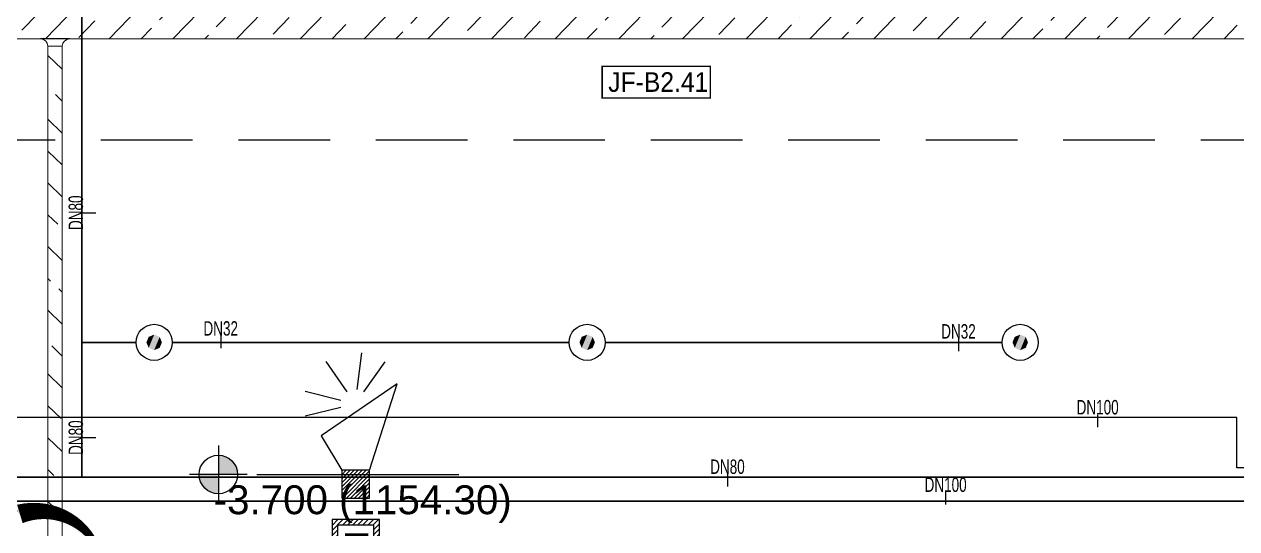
# Model space of a CAD drawing. Header units: millimetres. Extents: x -379292 to 1221486, y 92049 to 447512.
# Drawn here: x -166355 to -157955, y 105128 to 108622 of the extents above; entities that cross this region are included whole.
import ezdxf
from ezdxf.enums import TextEntityAlignment as Align

# ---------------------------------------------------------------- set-up
doc = ezdxf.new("R2010")
doc.units = ezdxf.units.MM
doc.linetypes.add('HIDDEN', pattern=[9.525, 6.35, -3.175])
for name, color, linetype in [('-M-YNGN-BORUID', 7, 'Continuous'), ('-M-YNGN-BORUUZUN', 7, 'Continuous'), ('-M-YNGN-BORUYUK', 7, 'Continuous'), ('-M-YNGN-SPR-YUK', 7, 'Continuous'), ('-M-YNGN-ZON5-CAP-', 7, 'Continuous'), ('-M-YNGN-ZON6-CAP-', 7, 'Continuous'), ('-M-YNGN-ZON6-SPR-', 7, 'Continuous'), ('05_PLAN LEVEL', 2, 'Continuous'), ('05_SYMBOL', 2, 'Continuous'), ('08_FIRE ALARM BUTTON', 4, 'Continuous'), ('08_HORN', 4, 'Continuous'), ('AIRONN ZONLAMA', 4, 'Continuous'), ('E-DIM', 7, 'Continuous')]:
    doc.layers.add(name, color=color, linetype=linetype)
doc.layers.add('-M-YNGN-SPR-CAPCIZGI', color=188, linetype='Continuous', plot=False)
for name, color, linetype, lineweight in [('-M-YNGN-ZON5', 11, 'SP', 30), ('-M-YNGN-ZON6', 2, 'SP', 30), ('08_DEDECTOR', 3, 'Continuous', 9), ('Aironn-Kodlama', 7, 'Continuous', 0), ('E_CT_AYDINLATMA', 3, 'Continuous', 9), ('E_CT_KA', 4, 'Continuous', 9)]:
    doc.layers.add(name, color=color, linetype=linetype, lineweight=lineweight)
doc.styles.add('CIZGI', font='tahoma.ttf', dxfattribs={"width": 0.8, "oblique": 20})
doc.styles.add('HCAD', font='HCAD.SHX', dxfattribs={"width": 0.8, "height": 0.2})
doc.styles.add('PIPESIZE', font='hcad.shx', dxfattribs={"width": 0.8})
doc.styles.add('SPR-NOT', font='romans.shx')
doc.styles.get("Standard").update_dxf_attribs({"font": 'segoeuil.ttf'})
doc.styles.add('YAZI-2.5', font='arial.ttf', dxfattribs={"height": 2.5})
doc.styles.add('YAZI-3', font='arial.ttf', dxfattribs={"height": 3})
doc.linetypes.add('SP', pattern='A,2,-0.1,["SP",CIZGI,S=0.14,R=0.2,X=0,Y=-0.07],-0.255', length=2.355)

# ---------------------------------------------------------------- blocks, each defined once
blk = doc.blocks.new('PLAN KOT IKILI')
at = {"layer": '05_PLAN LEVEL'}
h = blk.add_hatch(color=2, dxfattribs=at)
h.paths.add_polyline_path([(0, 2), (0, 0), (2, 0, 0.414214)])
h.paths.add_polyline_path([(0, 0), (-2, 0, 0.414214), (0, -2)])
at = {"layer": '05_PLAN LEVEL', "color": 2}
for p, q in [((0, 3), (0, -3)), ((3, 0), (-3, 0)), ((4, 0), (25, 0))]:
    blk.add_line(p, q, dxfattribs=at)
blk.add_circle((0, 0), 2, dxfattribs=at)
at = {"layer": '05_PLAN LEVEL', "style": 'YAZI-3'}
for tag, p in [('BITMISKOT', (15, 3)), ('KABAKOT', (15, -3))]:
    blk.add_attdef(tag, text='', height=3, dxfattribs=at).set_placement(p, align=Align.MIDDLE)
blk = doc.blocks.new('OtoParkBodrumKatMimari')
at = {"layer": '05_SYMBOL', "color": 252, "linetype": 'HIDDEN', "ltscale": 100}
blk.add_lwpolyline([(91643.3, 7000), (67312.9, 7000)], dxfattribs=at)
at = {"layer": '05_PLAN LEVEL'}
ref = blk.add_blockref('PLAN KOT IKILI', (81344.8, 4684.8), dxfattribs=dict(at, xscale=66.66666666666666, yscale=66.66666666666666, zscale=66.66666666666666))
ref.add_attrib('KABAKOT', '-3.700 (1154.30)', dxfattribs={"height": 200, "style": 'YAZI-3'}).set_placement((82344.8, 4484.8), align=Align.MIDDLE)
blk = doc.blocks.new('SPRKL100')
at = {"layer": '-M-YNGN-SPR-CAPCIZGI'}
blk.add_line((0, 0.431), (0, -0.431), dxfattribs=at)
at = {"layer": '-M-YNGN-BORUID', "color": 0, "style": 'HCAD', "width": 0.8, "flags": 1}
blk.add_attdef('DIC', text='', height=0.4, dxfattribs=at).set_placement((0, -1.693), align=Align.CENTER)
at = {"layer": '-M-YNGN-BORUUZUN', "color": 0, "style": 'HCAD', "width": 0.7}
blk.add_attdef('BOY', text='', height=0.8, dxfattribs=at).set_placement((0, -1.08), align=Align.CENTER)
at = {"layer": '-M-YNGN-BORUYUK', "color": 6, "style": 'PIPESIZE', "width": 0.8}
blk.add_attdef('YUK', text='', height=0.5, dxfattribs=at).set_placement((0, 1.866), align=Align.CENTER)
at = {"color": 0, "style": 'PIPESIZE', "width": 0.7}
blk.add_attdef('CAP', text='', height=1, dxfattribs=at).set_placement((0, 0.45), align=Align.CENTER)
blk = doc.blocks.new('A$C69E8C7F8')
at = {"layer": '-M-YNGN-ZON5', "ltscale": 500}
blk.add_line((-156.31, 359.36), (-1511.74, 359.36), dxfattribs=at)
at = {"layer": '-M-YNGN-ZON5-CAP-'}
ref = blk.add_blockref('SPRKL100', (-407.99, 361.26), dxfattribs=dict(at, xscale=10, yscale=10, zscale=10))
ref.add_attrib('CAP', 'DN100', dxfattribs={"layer": '0', "color": 0, "height": 10, "style": 'PIPESIZE', "width": 0.7}).set_placement((-407.99, 365.76), align=Align.CENTER)
blk = doc.blocks.new('SP-C-UP-12')
at = {"ltscale": 10}
blk.add_line((0, 0), (0, 0), dxfattribs=at)
at = {"color": 1, "linetype": 'Continuous'}
blk.add_circle((0, 0), 12.5, dxfattribs=at)
at = {"ltscale": 10}
for points in [[(-5.37, 0), (-3.8, 3.8), (-3.8, -3.8), (0, 5.37)], [(-3.8, -3.8), (0, 5.37), (0, -5.37), (3.8, 3.8)], [(0, -5.37), (3.8, 3.8), (3.8, -3.8), (5.37, 0)]]:
    blk.add_solid(points, dxfattribs=at)
at = {"layer": '-M-YNGN-SPR-YUK', "style": 'SPR-NOT', "width": 0.5, "flags": 9}
for tag, p in [('YUK', (0, 17.77)), ('CAP', (0, 14.42)), ('TIP', (0.2, 10.78))]:
    blk.add_attdef(tag, text='', height=2.5, dxfattribs=at).set_placement(p, align=Align.MIDDLE_CENTER)
blk = doc.blocks.new('A$C69E8D8A3')
at = {"layer": '-M-YNGN-ZON6', "ltscale": 500}
for p, q in [((-1046.01, 3336.88), (-1046.01, 330.93)), ((-1008.51, 424.38), (-1046.01, 424.38)), ((-708.51, 424.38), (-983.51, 424.38)), ((-408.51, 424.38), (-683.51, 424.38)), ((-158.72, 330.93), (-1888.51, 330.93))]:
    blk.add_line(p, q, dxfattribs=at)
at = {"layer": '-M-YNGN-ZON6-CAP-'}
ref = blk.add_blockref('SPRKL100', (-1040.8, 514.19), dxfattribs=dict(at, xscale=10.00000000000001, yscale=10.00000000000001, zscale=10.00000000000001, rotation=90))
ref.add_attrib('CAP', 'DN80', dxfattribs={"layer": '0', "color": 0, "height": 10, "rotation": 90, "style": 'PIPESIZE', "width": 0.7}).set_placement((-1045.3, 514.19), align=Align.CENTER)
ref = blk.add_blockref('SPRKL100', (-949.91, 424.56), dxfattribs=dict(at, xscale=10, yscale=10, zscale=10))
ref.add_attrib('CAP', 'DN32', dxfattribs={"layer": '0', "color": 0, "height": 10, "style": 'PIPESIZE', "width": 0.7}).set_placement((-949.91, 429.06), align=Align.CENTER)
ref = blk.add_blockref('SPRKL100', (-438.81, 422.5), dxfattribs=dict(at, xscale=10, yscale=10, zscale=10))
ref.add_attrib('CAP', 'DN32', dxfattribs={"layer": '0', "color": 0, "height": 10, "style": 'PIPESIZE', "width": 0.7}).set_placement((-438.81, 427), align=Align.CENTER)
ref = blk.add_blockref('SPRKL100', (-342.38, 369.96), dxfattribs=dict(at, xscale=10, yscale=10, zscale=10))
ref.add_attrib('CAP', 'DN100', dxfattribs={"layer": '0', "color": 0, "height": 10, "style": 'PIPESIZE', "width": 0.7}).set_placement((-342.38, 374.46), align=Align.CENTER)
ref = blk.add_blockref('SPRKL100', (-1040.8, 358.37), dxfattribs=dict(at, xscale=10.00000000000001, yscale=10.00000000000001, zscale=10.00000000000001, rotation=90))
ref.add_attrib('CAP', 'DN80', dxfattribs={"layer": '0', "color": 0, "height": 10, "rotation": 90, "style": 'PIPESIZE', "width": 0.7}).set_placement((-1045.3, 358.37), align=Align.CENTER)
ref = blk.add_blockref('SPRKL100', (-598.85, 328.74), dxfattribs=dict(at, xscale=10, yscale=10, zscale=10))
ref.add_attrib('CAP', 'DN80', dxfattribs={"layer": '0', "color": 0, "height": 10, "style": 'PIPESIZE', "width": 0.7}).set_placement((-598.85, 333.24), align=Align.CENTER)
at = {"layer": '-M-YNGN-ZON6-SPR-', "rotation": 180}
for p in [(-996.01, 424.38), (-696.01, 424.38), (-396.01, 424.38)]:
    blk.add_blockref('SP-C-UP-12', p, dxfattribs=at)
blk = doc.blocks.new('*U641')
h = blk.add_hatch()
h.set_pattern_fill('ANSI33', color=0, scale=50, angle=1, style=0)
h.paths.add_polyline_path([(-1902.1, 100), (2048.7, 100), (2048.7, 0), (-1902.1, 0)])
at = {"color": 0}
blk.add_lwpolyline([(-1902.1, 100), (2048.7, 100), (2048.7, 0), (-1902.1, 0)], close=True, dxfattribs=at)
at = {"ltscale": 25, "flags": 1}
for tag, p in [('YUKSEKLIK', (-228.6, -148.7)), ('KALINLIK', (-228.6, -213.3))]:
    blk.add_attdef(tag, p, '', height=50, dxfattribs=at)
blk = doc.blocks.new('*U717')
h = blk.add_hatch()
h.set_pattern_fill('ANSI33', color=0, scale=50, angle=1, style=0)
h.paths.add_polyline_path([(-9499.3, 600), (15713.2, 600), (15713.2, 0), (-9499.3, 0)])
at = {"color": 0}
blk.add_lwpolyline([(-9499.3, 600), (15713.2, 600), (15713.2, 0), (-9499.3, 0)], close=True, dxfattribs=at)
at = {"ltscale": 25, "flags": 1}
for tag, p in [('YUKSEKLIK', (-228.6, -148.7)), ('KALINLIK', (-228.6, -213.3))]:
    blk.add_attdef(tag, p, '', height=50, dxfattribs=at)
blk = doc.blocks.new('*U243')
at = {"color": 0}
for p, q in [((-164, 164), (-50, 164)), ((-50, 164), (-50, 167)), ((-50, 167), (150, 167)), ((0, 0), (0, 114)), ((100, 114), (0, 114)), ((100, 0), (100, 114)), ((150, 167), (150, 164)), ((264, 164), (150, 164))]:
    blk.add_line(p, q, dxfattribs=at)
for centre, start, end in [((-50, 114), 0, 90), ((150, 114), 90, 180)]:
    blk.add_arc(centre, 50, start, end, dxfattribs=at)
blk = doc.blocks.new('YIB ORT')
at = {"layer": '08_FIRE ALARM BUTTON'}
h = blk.add_hatch(dxfattribs=at)
h.set_pattern_fill('ANSI31', color=1, scale=3.125)
h.paths.add_polyline_path([(65.625, 168.75), (-65.625, 168.75), (-65.625, 84.375), (-50, 84.375), (-50, 153.125), (50, 153.125), (50, 15.625), (-50, 15.625), (-50, 84.375), (-65.625, 84.375), (-65.625, 0), (65.625, 0)])
for points in [[(-65.625, 168.75), (-65.625, 0), (65.625, 0), (65.625, 168.75)], [(-50, 153.125), (-50, 15.625), (50, 15.625), (50, 153.125)]]:
    blk.add_lwpolyline(points, close=True, dxfattribs=at)
at = {"layer": '08_FIRE ALARM BUTTON', "color": 3, "style": 'YAZI-2.5'}
blk.add_text('F', height=93.75, dxfattribs=at).set_placement((0, 84.375), align=Align.MIDDLE_CENTER)
blk = doc.blocks.new('KORNA ORT')
at = {"layer": '08_HORN'}
h = blk.add_hatch(dxfattribs=at)
h.set_pattern_fill('ANSI31', color=2, scale=62.5)
h.set_pattern_definition([(45, (1743038.002, 18278.75), (-5.524271728, 5.524271728), [])])
h.paths.add_polyline_path([(38.4, 76.8), (-38.4, 76.8), (-38.4, 0), (38.4, 0)])
at = {"layer": '08_HORN', "color": 3}
for p, q in [((-24.1, 294.1), (-81.7, 378.6)), ((4.2, 300.9), (17.4, 402.2)), ((22.4, 293.8), (81.3, 377.4)), ((-40.8, 270.2), (-140, 294.9)), ((-40.8, 250.7), (-140.1, 226.4))]:
    blk.add_line(p, q, dxfattribs=at)
at = {"layer": '08_HORN'}
for p, q in [((115.1, 316.6), (-95.9, 172.7)), ((38.4, 76.8), (115.1, 316.6)), ((-95.9, 172.7), (-38.4, 76.8)), ((38.4, 76.8), (-38.4, 76.8)), ((-38.4, 76.8), (-38.4, 0)), ((38.4, 0), (38.4, 76.8)), ((-38.4, 0), (38.4, 0))]:
    blk.add_line(p, q, dxfattribs=at)

msp = doc.modelspace()

# ---------------------------------------------------------------- block references
at = {"color": 8}
msp.add_blockref('OtoParkBodrumKatMimari', (-246354.8, 100818.8), dxfattribs=at)

# ---------------------------------------------------------------- next in the draw order: linework, layer by layer
at = {"layer": 'AIRONN ZONLAMA', "color": 1, "ltscale": 25}
msp.add_lwpolyline([(-146974.7, 112107.1), (-150051.9, 108620.9), (-150276.8, 108819.5), (-150740, 108294.7), (-150515.1, 108096.1), (-152467.3, 105884.4), (-152692.2, 106083), (-153089.2, 105633.1), (-152996.8, 105549.1), (-157954.6, 105549.1), (-157954.6, 105899.1), (-166904.6, 105899.1), (-166951.6, 202285.7)], dxfattribs=at)
at = {"layer": 'Aironn-Kodlama', "color": 7, "const_width": 10}
msp.add_lwpolyline([(-162351.3, 108331.5), (-162351.3, 108111.5), (-161601.3, 108111.5), (-161601.3, 108331.5)], close=True, dxfattribs=at)
at = {"layer": 'E-DIM', "color": 6}
msp.add_lwpolyline([(-167023.8, 98674.7, 0, 133.3, 0.520567), (-165800.9, 98760.4, 0, 133.3, 0.520567), (-165800.9, 99836.5, 0, 133.3, 0.520567), (-165800.9, 100590.3, 0, 133.3, 0.520567), (-165800.9, 101285.1, 0, 133.3, 0.520567), (-165800.9, 102489.7, 0, 133.3, 0.520567), (-165800.9, 103735.9, 0, 133.3, 0.520567), (-165800.9, 104771.3, 0, 133.3, 0.520567), (-166385.4, 105230.3, 0, 133.3, 0.520567), (-167589.8, 105230.3, 0, 133.3, 0.520567)], format="xyseb", dxfattribs=at)

# ---------------------------------------------------------------- next in the draw order: block references
at = {"layer": '-M-YNGN-ZON5', "ltscale": 25, "xscale": 10, "yscale": 10, "zscale": 10}
msp.add_blockref('A$C69E8C7F8', (-155891.8, 101725.1), dxfattribs=at)
at = {"layer": '-M-YNGN-ZON6', "ltscale": 25, "xscale": 10, "yscale": 10, "zscale": 10}
msp.add_blockref('A$C69E8D8A3', (-155494.7, 102175), dxfattribs=at)
at = {"layer": '08_DEDECTOR', "xscale": 2.5, "yscale": 2.5, "zscale": 2.5}
for name, p in [('KORNA ORT', (-164058.6, 105340.6)), ('YIB ORT', (-164058.6, 104768.8))]:
    msp.add_blockref(name, p, dxfattribs=at)
at = {"layer": 'E_CT_AYDINLATMA', "color": 2}
msp.add_blockref('*U243', (-166191.1, 108357), dxfattribs=at)
at = {"layer": 'E_CT_AYDINLATMA', "rotation": 270}
msp.add_blockref('*U641', (-166191.1, 106568.9), dxfattribs=at)
at = {"layer": 'E_CT_KA', "color": 6}
msp.add_blockref('*U717', (-169802.2, 108521), dxfattribs=at)

# ---------------------------------------------------------------- next in the draw order: texts
at = {"layer": 'Aironn-Kodlama', "color": 3, "insert": (-162309.1, 108290.3), "char_height": 136, "width": 710.456, "attachment_point": 1, "rotation": 359.96186}
msp.add_mtext('{\\fArial|b0|i0|c0|p18;\\W0.9;\\C7;JF-B\\fArial|b0|i0|c162|p18;2\\fArial|b0|i0|c0|p18;.\\fArial|b0|i0|c162|p18;41}', dxfattribs=at)

doc.saveas('drawing.dxf')
